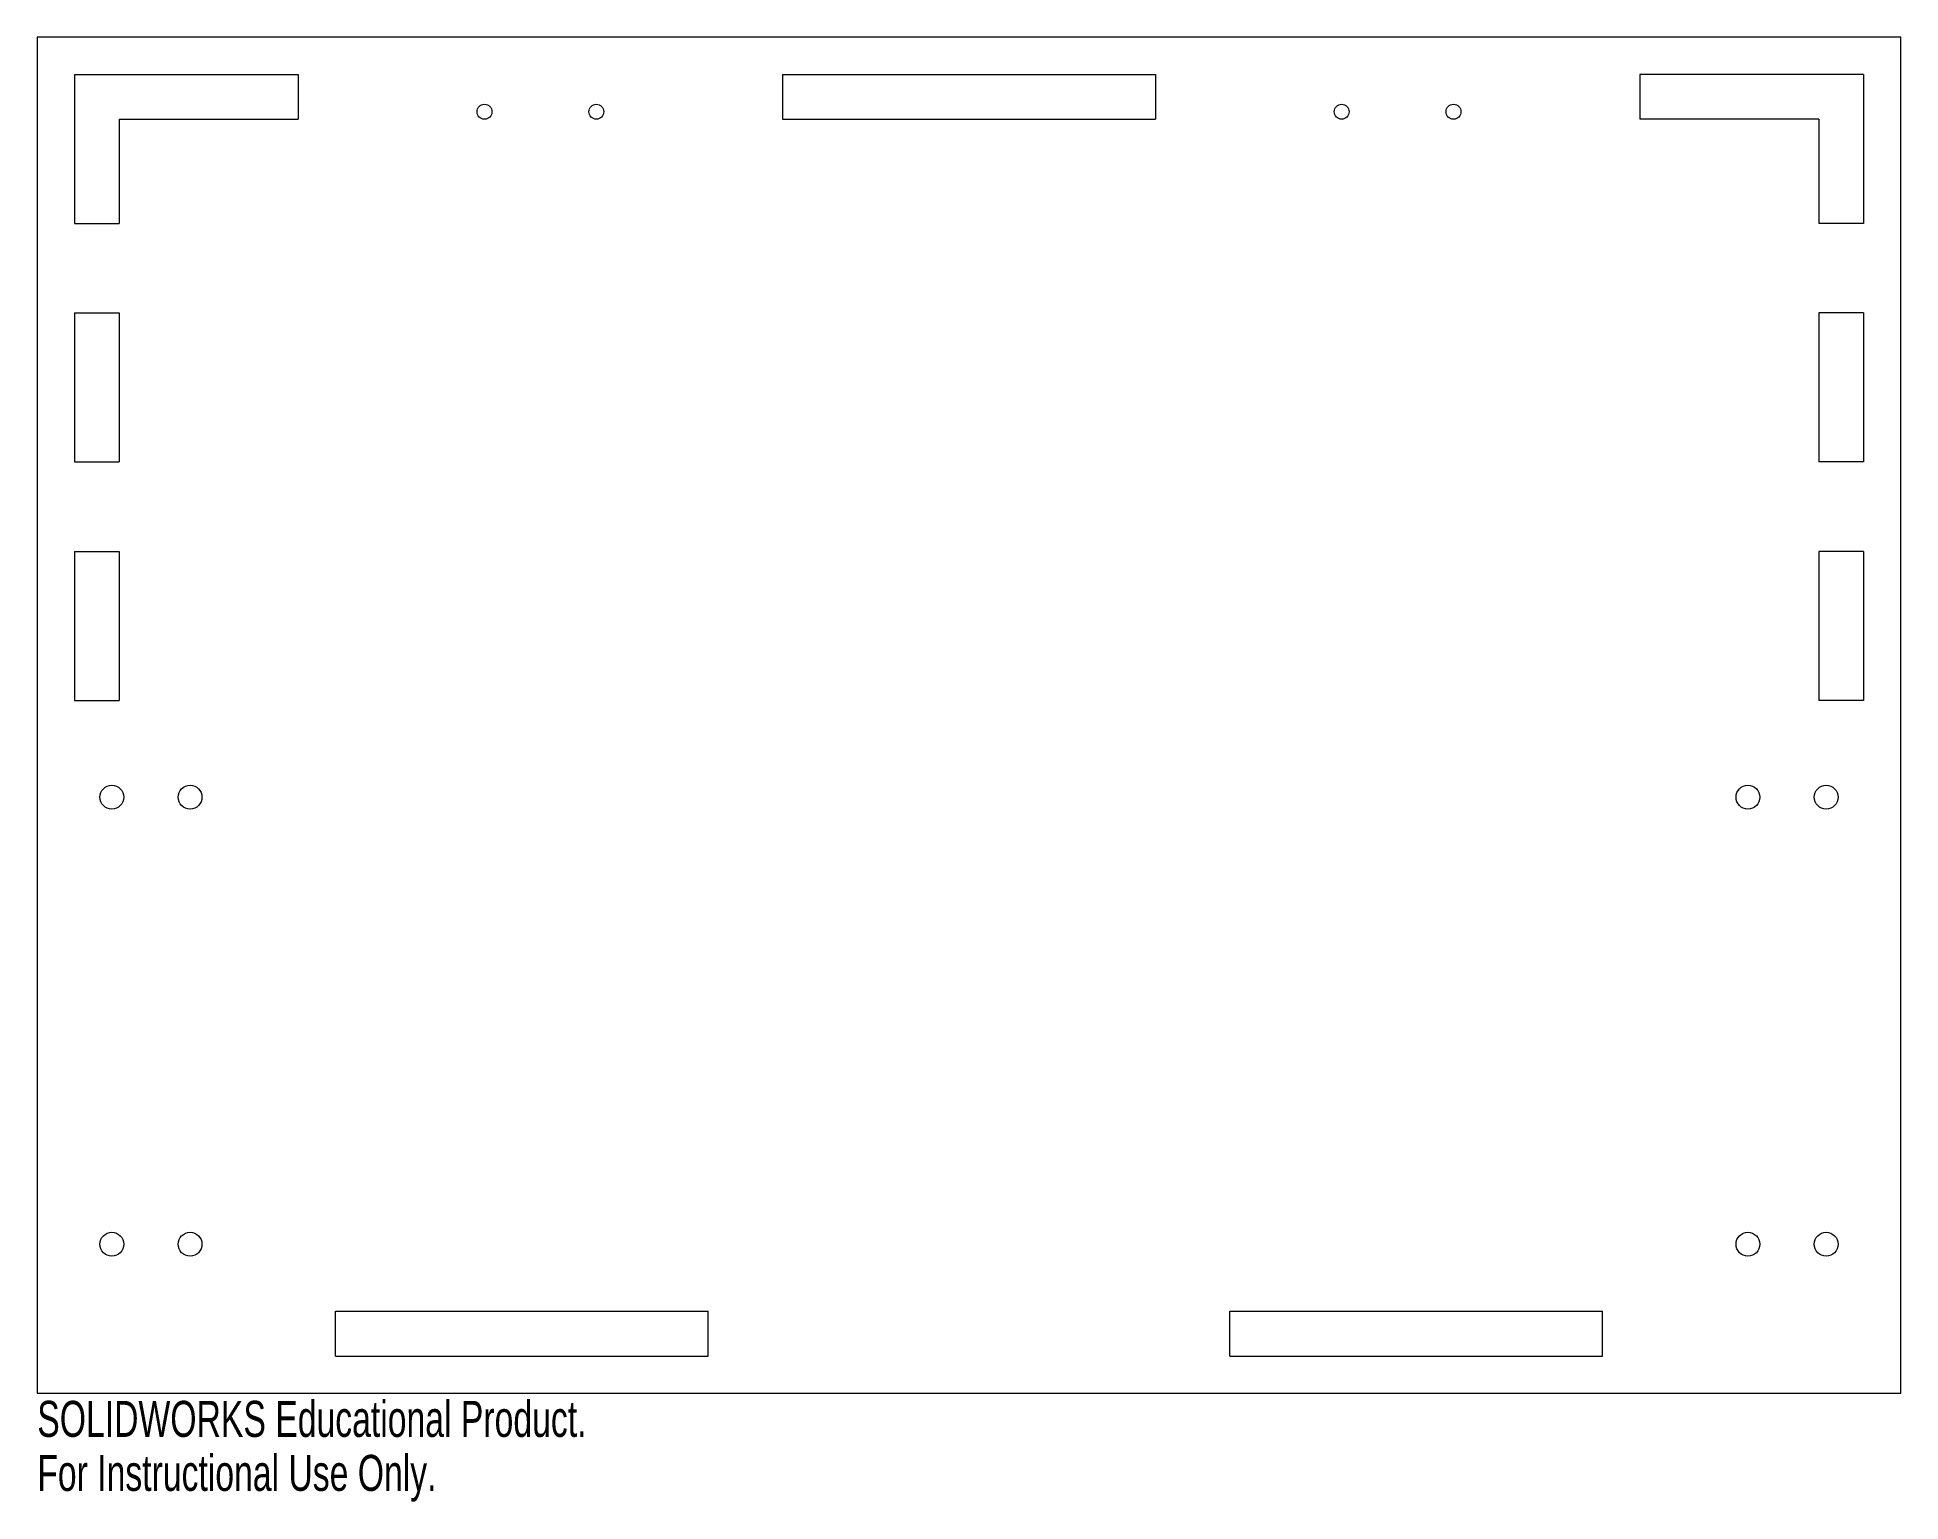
# Model space of a CAD drawing. Header units: millimetres. Extents: x -125 to 125, y -106 to 91.
import ezdxf

# ---------------------------------------------------------------- set-up
doc = ezdxf.new("R2010")
doc.units = ezdxf.units.MM
doc.styles.add('SLDTEXTSTYLE0', font='TXT', dxfattribs={"width": 0.7})

msp = doc.modelspace()

# ---------------------------------------------------------------- linework, layer by layer
at = {"color": 7, "linetype": 'Continuous', "lineweight": 15}
for p, q in [((-125, 91), (-125, -91)), ((125, 91), (-125, 91)), ((125, -91), (125, 91)), ((-120, 86), (-120, 66)), ((-120, 86), (-90, 86)), ((-90, 86), (-90, 80)), ((-25, 86), (-25, 80)), ((-25, 86), (25, 86)), ((25, 86), (25, 80)), ((90, 86), (90, 80)), ((120, 86), (90, 86)), ((120, 86), (120, 66)), ((-114, 80), (-90, 80)), ((-114, 80), (-114, 66)), ((-25, 80), (25, 80)), ((114, 80), (90, 80)), ((114, 80), (114, 66)), ((-120, 66), (-114, 66)), ((120, 66), (114, 66)), ((-120, 54), (-120, 34)), ((-120, 54), (-114, 54)), ((-114, 54), (-114, 34)), ((114, 54), (114, 34)), ((120, 54), (114, 54)), ((120, 54), (120, 34)), ((-120, 34), (-114, 34)), ((120, 34), (114, 34)), ((-120, 22), (-120, 2)), ((-120, 22), (-114, 22)), ((-114, 22), (-114, 2)), ((114, 22), (114, 2)), ((120, 22), (114, 22)), ((120, 22), (120, 2)), ((-120, 2), (-114, 2)), ((120, 2), (114, 2)), ((-85, -80), (-35, -80)), ((-85, -86), (-85, -80)), ((-35, -86), (-35, -80)), ((35, -80), (85, -80)), ((35, -86), (35, -80)), ((85, -86), (85, -80)), ((-85, -86), (-35, -86)), ((35, -86), (85, -86)), ((-125, -91), (125, -91))]:
    msp.add_line(p, q, dxfattribs=at)
for centre, radius in [((-65, 81), 1), ((-50, 81), 1), ((50, 81), 1), ((65, 81), 1), ((-115, -11), 1.6), ((-104.5, -11), 1.6), ((104.5, -11), 1.6), ((115, -11), 1.6), ((-115, -71), 1.6), ((-104.5, -71), 1.6), ((104.5, -71), 1.6), ((115, -71), 1.6)]:
    msp.add_circle(centre, radius, dxfattribs=at)

# ---------------------------------------------------------------- texts
at = {"color": 7, "linetype": 'Continuous', "char_height": 4.8336, "attachment_point": 1, "style": 'SLDTEXTSTYLE0'}
for s, insert in [('SOLIDWORKS Educational Product.', (-125, -92.02)), ('For Instructional Use Only.', (-125, -99.27))]:
    msp.add_mtext(s, dxfattribs=dict(at, insert=insert))

doc.saveas('drawing.dxf')
